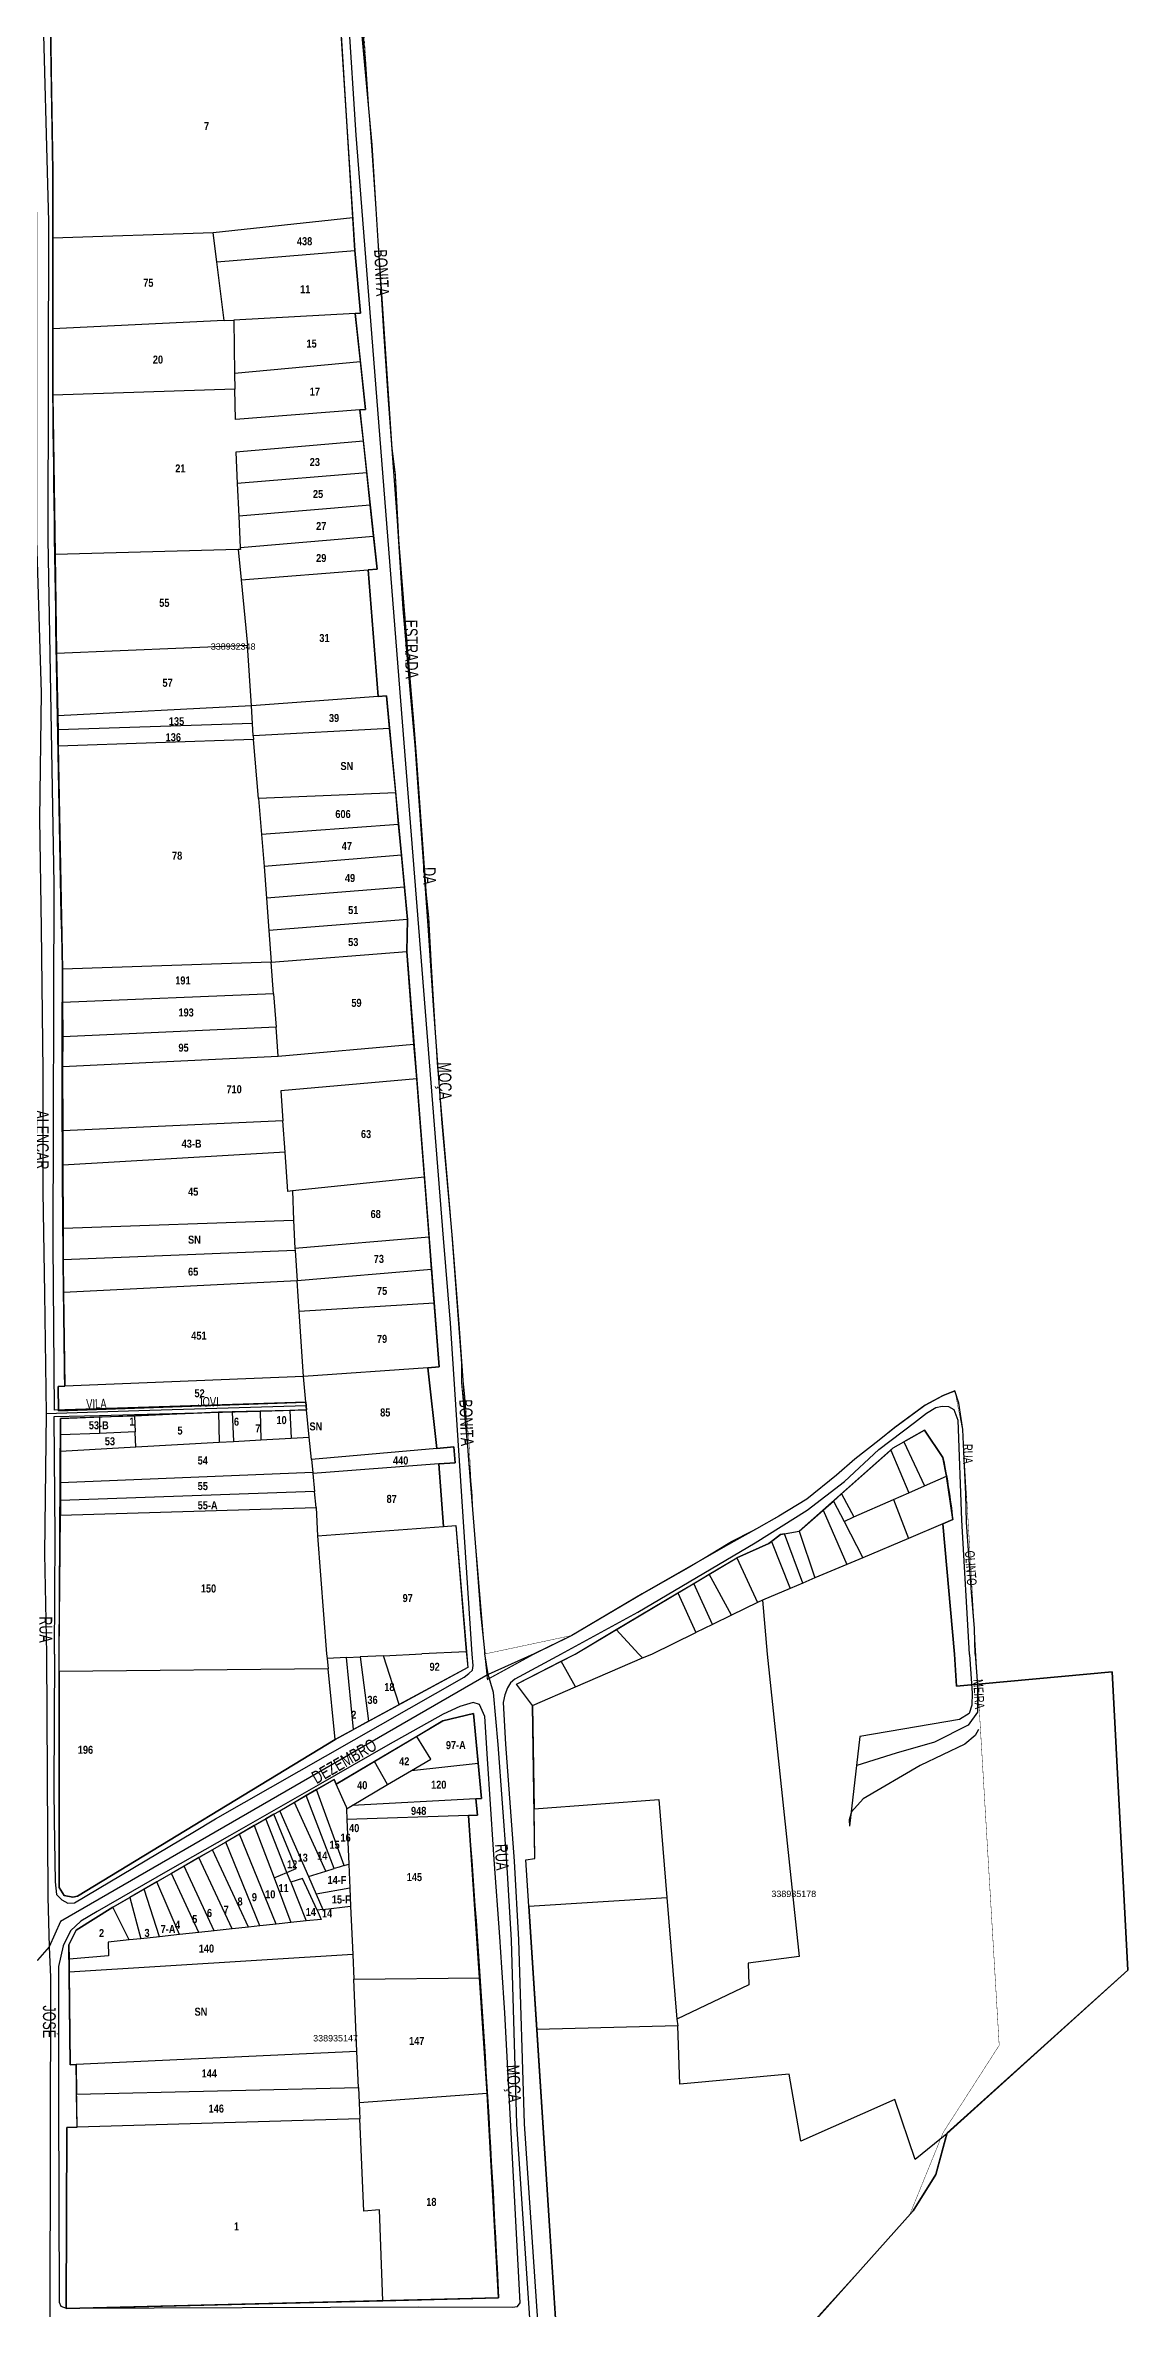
# Model space of a CAD drawing. Extents: x 206099 to 208675, y 4843659 to 4845705.
# Drawn here: x 208337 to 208675, y 4844300 to 4845007 of the extents above; entities that cross this region are included whole.
import ezdxf
from ezdxf.enums import TextEntityAlignment as Align

# ---------------------------------------------------------------- set-up
doc = ezdxf.new("R2010")
doc.units = 0
doc.header["$LTSCALE"] = 1.5
doc.header["$MEASUREMENT"] = 0
for name, color, linetype in [('CD-MALHA-LOTES', 40, 'CONTINUOUS'), ('CD_TXT_QUADRA', 7, 'CONTINUOUS'), ('LM-LIM-SETOR-FISCAL', 7, 'CONTINUOUS'), ('LM-LIMITE-MUNICIPAL', 2, 'CONTINUOUS'), ('RU-QUADRAS', 6, 'CONTINUOUS'), ('SV-EIXO-ROD-ESTR', 7, 'CONTINUOUS'), ('SV-EIXO-RUA-N-PAV', 6, 'CONTINUOUS'), ('SV-EST-M-N-PAV', 20, 'CONTINUOUS'), ('SV-RUA-NAO-PAV-S-GUIA-C-GUIA', 7, 'CONTINUOUS'), ('SV-TXT-EST-M-N-PAV', 20, 'CONTINUOUS'), ('SV-TXT-RUA-N-PAV-S-GUIA-C-GUIA', 7, 'CONTINUOUS'), ('Th_NmrPort', 7, 'CONTINUOUS')]:
    doc.layers.add(name, color=color, linetype=linetype)
doc.styles.add('ARIAL', font='ARIAL.TTF')
doc.styles.add('MONOTXT', font='ARIAL.TTF', dxfattribs={"height": 0.2})
doc.styles.get("Standard").update_dxf_attribs({"font": 'swisscbo.ttf'})
doc.linetypes.add('Limite', pattern='A,20,-3,[130,ltypeshp.shx,S=6.35,R=0,X=0,Y=0],-3,20', length=46)

msp = doc.modelspace()

# ---------------------------------------------------------------- linework, layer by layer
at = {"layer": 'CD-MALHA-LOTES', "linetype": 'Continuous'}
for p, q in [((208338.44, 4845017.66), (208338.69, 4844999.12)), ((208432.89, 4844953.47), (208429.14, 4845013.91)), ((208338.69, 4844999.12), (208339.21, 4844968.1)), ((208339.21, 4844968.1), (208339.21, 4844947.11)), ((208432.89, 4844953.47), (208389.21, 4844948.84)), ((208433.55, 4844943.34), (208432.89, 4844953.47)), ((208389.21, 4844948.84), (208339.21, 4844947.11)), ((208339.21, 4844947.11), (208339.21, 4844918.8)), ((208390.37, 4844939.74), (208389.21, 4844948.84)), ((208390.37, 4844939.74), (208433.55, 4844943.34)), ((208435.26, 4844923.69), (208433.55, 4844943.34)), ((208392.67, 4844921.44), (208390.37, 4844939.74)), ((208392.67, 4844921.44), (208339.21, 4844918.8)), ((208392.67, 4844921.44), (208395.67, 4844921.57)), ((208433.65, 4844923.61), (208395.67, 4844921.57)), ((208395.67, 4844921.57), (208395.95, 4844904.86)), ((208433.65, 4844923.61), (208435.26, 4844923.69)), ((208435.3, 4844908.47), (208433.65, 4844923.61)), ((208339.21, 4844918.8), (208339.22, 4844898.13)), ((208435.3, 4844908.47), (208395.95, 4844904.86)), ((208436.81, 4844893.59), (208435.3, 4844908.47)), ((208396.03, 4844900), (208339.22, 4844898.13)), ((208395.95, 4844904.86), (208396.03, 4844900)), ((208396.2, 4844890.45), (208396.03, 4844900)), ((208339.22, 4844898.13), (208339.88, 4844848.31)), ((208435.11, 4844893.46), (208396.2, 4844890.45)), ((208435.11, 4844893.46), (208436.81, 4844893.59)), ((208436.18, 4844883.68), (208435.11, 4844893.46)), ((208436.18, 4844883.68), (208396.37, 4844880.25)), ((208396.37, 4844880.25), (208396.8, 4844870.52)), ((208437.24, 4844873.82), (208436.18, 4844883.68)), ((208437.24, 4844873.82), (208396.8, 4844870.52)), ((208438.33, 4844863.74), (208437.24, 4844873.82)), ((208396.8, 4844870.52), (208397.28, 4844860.25)), ((208438.33, 4844863.74), (208397.28, 4844860.25)), ((208397.28, 4844860.25), (208397.73, 4844850.53)), ((208439.37, 4844854.02), (208438.33, 4844863.74)), ((208397.73, 4844850.53), (208439.37, 4844854.02)), ((208397.73, 4844850.53), (208397.76, 4844849.84)), ((208440.49, 4844843.67), (208439.37, 4844854.02)), ((208397.04, 4844849.82), (208339.88, 4844848.31)), ((208339.88, 4844848.31), (208340.29, 4844817.34)), ((208397.76, 4844849.84), (208397.04, 4844849.82)), ((208397.04, 4844849.82), (208397.98, 4844840.43)), ((208397.98, 4844840.43), (208437.66, 4844843.46)), ((208437.66, 4844843.46), (208440.49, 4844843.67)), ((208440.8, 4844803.94), (208437.66, 4844843.46)), ((208397.98, 4844840.43), (208399.94, 4844819.89)), ((208399.94, 4844819.89), (208340.29, 4844817.34)), ((208340.29, 4844817.34), (208340.71, 4844797.91)), ((208401.2, 4844800.96), (208399.94, 4844819.89)), ((208401.2, 4844800.96), (208340.71, 4844797.91)), ((208440.8, 4844803.94), (208401.2, 4844800.96)), ((208401.51, 4844795.53), (208401.2, 4844800.96)), ((208443.43, 4844804.14), (208440.8, 4844803.94)), ((208444.38, 4844793.89), (208443.43, 4844804.14)), ((208340.71, 4844797.91), (208340.8, 4844793.47)), ((208401.51, 4844795.53), (208340.8, 4844793.47)), ((208401.74, 4844791.62), (208401.51, 4844795.53)), ((208444.38, 4844793.89), (208401.74, 4844791.62)), ((208446.26, 4844773.79), (208444.38, 4844793.89)), ((208340.8, 4844793.47), (208340.9, 4844788.44)), ((208401.83, 4844790.46), (208340.9, 4844788.44)), ((208340.9, 4844788.44), (208342.2, 4844718.69)), ((208401.74, 4844791.62), (208401.83, 4844790.46)), ((208403.42, 4844772.04), (208401.83, 4844790.46)), ((208446.26, 4844773.79), (208403.42, 4844772.04)), ((208447.19, 4844763.89), (208446.26, 4844773.79)), ((208403.42, 4844772.04), (208404.39, 4844760.76)), ((208447.19, 4844763.89), (208404.39, 4844760.76)), ((208404.39, 4844760.76), (208405.14, 4844750.77)), ((208448.08, 4844754.38), (208447.19, 4844763.89)), ((208448.08, 4844754.38), (208405.14, 4844750.77)), ((208449.02, 4844744.34), (208448.08, 4844754.38)), ((208405.14, 4844750.77), (208405.89, 4844740.87)), ((208449.02, 4844744.34), (208405.89, 4844740.87)), ((208449.96, 4844734.29), (208449.02, 4844744.34)), ((208405.89, 4844740.87), (208406.64, 4844730.84)), ((208449.96, 4844734.29), (208406.64, 4844730.84)), ((208406.64, 4844730.84), (208407.39, 4844720.92)), ((208449.77, 4844724.29), (208449.96, 4844734.29)), ((208407.39, 4844720.92), (208449.77, 4844724.29)), ((208451.97, 4844695.29), (208449.77, 4844724.29)), ((208407.39, 4844720.92), (208342.2, 4844718.69)), ((208342.2, 4844718.69), (208342.22, 4844708.33)), ((208408.12, 4844711.04), (208407.39, 4844720.92)), ((208408.12, 4844711.04), (208342.22, 4844708.33)), ((208408.12, 4844711.04), (208408.92, 4844700.55)), ((208342.22, 4844708.33), (208342.26, 4844697.55)), ((208342.26, 4844697.55), (208342.24, 4844688.34)), ((208408.92, 4844700.55), (208342.26, 4844697.55)), ((208409.61, 4844691.53), (208408.92, 4844700.55)), ((208409.61, 4844691.53), (208451.97, 4844695.29)), ((208452.82, 4844684.47), (208451.97, 4844695.29)), ((208342.24, 4844688.34), (208409.61, 4844691.53)), ((208342.24, 4844688.34), (208342.29, 4844668.25)), ((208452.82, 4844684.47), (208410.41, 4844680.7)), ((208410.41, 4844680.7), (208411.05, 4844671.3)), ((208453.68, 4844673.52), (208452.82, 4844684.47)), ((208455.22, 4844653.72), (208453.68, 4844673.52)), ((208411.05, 4844671.3), (208342.29, 4844668.25)), ((208342.29, 4844668.25), (208342.32, 4844657.43)), ((208411.73, 4844661.49), (208411.05, 4844671.3)), ((208411.73, 4844661.49), (208342.32, 4844657.43)), ((208412.56, 4844649.3), (208411.73, 4844661.49)), ((208342.32, 4844657.43), (208342.37, 4844637.81)), ((208455.22, 4844653.72), (208413.99, 4844649.45)), ((208456.68, 4844634.95), (208455.22, 4844653.72)), ((208413.99, 4844649.45), (208412.56, 4844649.3)), ((208413.99, 4844649.45), (208414.33, 4844640.33)), ((208342.37, 4844637.81), (208414.33, 4844640.33)), ((208414.33, 4844640.33), (208414.81, 4844631.4)), ((208342.37, 4844637.81), (208342.41, 4844627.94)), ((208456.68, 4844634.95), (208414.81, 4844631.4)), ((208414.81, 4844631.4), (208414.85, 4844630.79)), ((208457.46, 4844624.85), (208456.68, 4844634.95)), ((208414.85, 4844630.79), (208342.41, 4844627.94)), ((208342.41, 4844627.94), (208342.54, 4844617.67)), ((208414.85, 4844630.79), (208415.46, 4844621.31)), ((208457.46, 4844624.85), (208415.46, 4844621.31)), ((208458.28, 4844614.31), (208457.46, 4844624.85)), ((208415.46, 4844621.31), (208342.54, 4844617.67)), ((208342.54, 4844617.67), (208342.92, 4844588.41)), ((208416.08, 4844611.78), (208415.46, 4844621.31)), ((208458.28, 4844614.31), (208416.08, 4844611.78)), ((208417.42, 4844591.4), (208416.08, 4844611.78)), ((208459.82, 4844594.41), (208458.28, 4844614.31)), ((208417.42, 4844591.4), (208342.92, 4844588.41)), ((208456.3, 4844594.16), (208417.42, 4844591.4)), ((208418.22, 4844583.38), (208417.42, 4844591.4)), ((208456.3, 4844594.16), (208459.82, 4844594.41)), ((208459.13, 4844568.96), (208456.3, 4844594.16)), ((208342.92, 4844588.41), (208340.81, 4844588.33)), ((208340.81, 4844588.33), (208341, 4844580.74)), ((208341, 4844580.74), (208418.22, 4844583.38)), ((208418.22, 4844583.38), (208418.45, 4844580.99)), ((208353.81, 4844578.69), (208341.62, 4844578.28)), ((208341.62, 4844578.28), (208341.62, 4844573.24)), ((208353.81, 4844578.69), (208353.8, 4844573.63)), ((208364.71, 4844579.07), (208353.81, 4844578.69)), ((208390.91, 4844580.27), (208364.71, 4844579.07)), ((208364.71, 4844579.07), (208364.94, 4844574.13)), ((208395.17, 4844580.38), (208390.91, 4844580.27)), ((208390.91, 4844580.27), (208391.15, 4844570.88)), ((208403.89, 4844580.61), (208395.17, 4844580.38)), ((208395.17, 4844580.38), (208395.63, 4844571.13)), ((208413.19, 4844580.85), (208403.89, 4844580.61)), ((208403.89, 4844580.61), (208404.12, 4844571.6)), ((208418.45, 4844580.99), (208413.19, 4844580.85)), ((208413.19, 4844580.85), (208413.66, 4844572.14)), ((208419.28, 4844572.45), (208418.45, 4844580.99)), ((208341.62, 4844573.24), (208341.6, 4844568.11)), ((208341.6, 4844568.11), (208365.15, 4844569.43)), ((208341.6, 4844568.11), (208341.6, 4844558.26)), ((208353.8, 4844573.63), (208341.62, 4844573.24)), ((208364.94, 4844574.13), (208353.8, 4844573.63)), ((208364.95, 4844573.98), (208364.94, 4844574.13)), ((208365.15, 4844569.43), (208364.95, 4844573.98)), ((208365.15, 4844569.43), (208391.15, 4844570.88)), ((208391.15, 4844570.88), (208395.63, 4844571.13)), ((208395.63, 4844571.13), (208404.12, 4844571.6)), ((208404.12, 4844571.6), (208413.66, 4844572.14)), ((208413.66, 4844572.14), (208419.28, 4844572.45)), ((208419.95, 4844565.53), (208419.28, 4844572.45)), ((208459.13, 4844568.96), (208419.95, 4844565.53)), ((208464.42, 4844569.43), (208459.13, 4844568.96)), ((208464.84, 4844564.5), (208464.42, 4844569.43)), ((208420.35, 4844561.48), (208341.6, 4844558.26)), ((208419.95, 4844565.53), (208420.35, 4844561.48)), ((208420.35, 4844561.48), (208420.38, 4844561.18)), ((208459.79, 4844564.11), (208420.38, 4844561.18)), ((208420.38, 4844561.18), (208420.94, 4844555.54)), ((208459.79, 4844564.11), (208464.84, 4844564.5)), ((208461.22, 4844544.58), (208459.79, 4844564.11)), ((208341.6, 4844558.26), (208341.6, 4844552.72)), ((208420.94, 4844555.54), (208341.6, 4844552.72)), ((208421.42, 4844550.54), (208420.94, 4844555.54)), ((208341.13, 4844504.74), (208341.58, 4844548.06)), ((208341.6, 4844552.72), (208341.58, 4844548.06)), ((208341.58, 4844548.06), (208421.42, 4844550.54)), ((208421.42, 4844550.54), (208421.89, 4844541.63)), ((208421.89, 4844541.63), (208461.22, 4844544.58)), ((208421.89, 4844541.63), (208424.69, 4844504.73)), ((208461.22, 4844544.58), (208465, 4844544.87)), ((208465, 4844544.87), (208468.3, 4844505.42)), ((208341.14, 4844499.28), (208341.13, 4844504.74)), ((208424.69, 4844504.73), (208424.82, 4844503.37)), ((208430.93, 4844503.66), (208435.19, 4844503.86)), ((208442.45, 4844504.2), (208435.19, 4844503.86)), ((208435.19, 4844503.86), (208437.8, 4844483.7)), ((208442.45, 4844504.2), (208454.39, 4844504.76)), ((208447.4, 4844488.91), (208442.45, 4844504.2)), ((208468.3, 4844505.42), (208454.39, 4844504.76)), ((208468.3, 4844505.42), (208468.37, 4844504.71)), ((208468.37, 4844504.71), (208468.84, 4844500.54)), ((208425.14, 4844500.1), (208341.14, 4844499.28)), ((208341.14, 4844499.28), (208341.2, 4844431.78)), ((208430.93, 4844503.66), (208424.82, 4844503.37)), ((208424.82, 4844503.37), (208425.14, 4844500.1)), ((208427.34, 4844478.03), (208425.14, 4844500.1)), ((208433.05, 4844481.14), (208430.93, 4844503.66)), ((208468.84, 4844500.54), (208447.4, 4844488.91)), ((208437.8, 4844483.7), (208433.05, 4844481.14)), ((208437.8, 4844483.7), (208447.4, 4844488.91)), ((208460.99, 4844483.82), (208452.83, 4844478.98)), ((208470.56, 4844486.18), (208460.99, 4844483.82)), ((208471.99, 4844470.64), (208470.56, 4844486.18)), ((208346.94, 4844429.04), (208427.34, 4844478.03)), ((208427.34, 4844478.03), (208433.05, 4844481.14)), ((208452.83, 4844478.98), (208439.66, 4844471.17)), ((208457.19, 4844471.89), (208452.83, 4844478.98)), ((208439.66, 4844471.17), (208427.67, 4844464.05)), ((208443.68, 4844463.9), (208439.66, 4844471.17)), ((208443.68, 4844463.9), (208451.18, 4844468.34)), ((208451.18, 4844468.34), (208457.19, 4844471.89)), ((208451.18, 4844468.34), (208471.99, 4844470.64)), ((208473.02, 4844459.53), (208471.99, 4844470.64)), ((208421.58, 4844462.34), (208418.35, 4844460.47)), ((208427.02, 4844465.48), (208421.58, 4844462.34)), ((208430.15, 4844438.62), (208421.58, 4844462.34)), ((208427.67, 4844464.05), (208427.02, 4844465.48)), ((208430.82, 4844457.12), (208427.67, 4844464.05)), ((208432.66, 4844457.39), (208443.68, 4844463.9)), ((208408.24, 4844454.63), (208405.7, 4844453.17)), ((208415.14, 4844437.69), (208408.24, 4844454.63)), ((208414.7, 4844458.36), (208410.03, 4844455.66)), ((208410.03, 4844455.66), (208419.03, 4844435.17)), ((208418.35, 4844460.47), (208414.7, 4844458.36)), ((208424.47, 4844436.86), (208414.7, 4844458.36)), ((208427.07, 4844437.66), (208418.35, 4844460.47)), ((208430.82, 4844457.12), (208430.86, 4844456.32)), ((208430.86, 4844456.32), (208432.66, 4844457.39)), ((208430.86, 4844456.32), (208431, 4844453.03)), ((208468.97, 4844454.25), (208431, 4844453.03)), ((208471.27, 4844459.44), (208432.66, 4844457.39)), ((208468.97, 4844454.25), (208471.8, 4844454.34)), ((208472.42, 4844403.52), (208468.97, 4844454.25)), ((208471.27, 4844459.44), (208473.02, 4844459.53)), ((208471.8, 4844454.34), (208471.27, 4844459.44)), ((208397.53, 4844448.45), (208393.26, 4844445.98)), ((208402.11, 4844451.09), (208397.53, 4844448.45)), ((208408.91, 4844420.29), (208397.53, 4844448.45)), ((208405.7, 4844453.17), (208402.11, 4844451.09)), ((208402.11, 4844451.09), (208408.26, 4844434.78)), ((208412.31, 4844436.49), (208405.7, 4844453.17)), ((208431, 4844453.03), (208431.61, 4844439.07)), ((208384.79, 4844441.09), (208380.19, 4844438.43)), ((208389.03, 4844443.54), (208384.79, 4844441.09)), ((208395.18, 4844418.82), (208384.79, 4844441.09)), ((208393.26, 4844445.98), (208389.03, 4844443.54)), ((208400.3, 4844419.37), (208389.03, 4844443.54)), ((208403.86, 4844419.75), (208393.26, 4844445.98)), ((208371.68, 4844433.52), (208367.76, 4844431.26)), ((208376.23, 4844436.15), (208371.68, 4844433.52)), ((208378.77, 4844417.07), (208371.68, 4844433.52)), ((208380.19, 4844438.43), (208376.23, 4844436.15)), ((208384.83, 4844417.72), (208376.23, 4844436.15)), ((208389.61, 4844418.23), (208380.19, 4844438.43)), ((208408.26, 4844434.78), (208412.31, 4844436.49)), ((208408.26, 4844434.78), (208413.53, 4844420.79)), ((208412.31, 4844436.49), (208415.14, 4844437.69)), ((208413.51, 4844433.46), (208412.31, 4844436.49)), ((208417.11, 4844434.58), (208413.51, 4844433.46)), ((208413.51, 4844433.46), (208418.32, 4844421.3)), ((208421.72, 4844424.65), (208417.11, 4844434.58)), ((208419.03, 4844435.17), (208424.47, 4844436.86)), ((208419.03, 4844435.17), (208421.44, 4844429.68)), ((208424.47, 4844436.86), (208427.07, 4844437.66)), ((208428.58, 4844438.13), (208427.07, 4844437.66)), ((208430.15, 4844438.62), (208428.58, 4844438.13)), ((208430.15, 4844438.62), (208431.61, 4844439.07)), ((208431.61, 4844439.07), (208431.93, 4844431.53)), ((208341.2, 4844431.78), (208342.7, 4844429.29)), ((208342.7, 4844429.29), (208345.44, 4844428.79)), ((208345.44, 4844428.79), (208346.94, 4844429.04)), ((208357.97, 4844425.6), (208363.19, 4844428.62)), ((208367.76, 4844431.26), (208363.19, 4844428.62)), ((208363.19, 4844428.62), (208366.62, 4844415.77)), ((208372.47, 4844416.4), (208367.76, 4844431.26)), ((208431.93, 4844431.53), (208421.44, 4844429.68)), ((208421.44, 4844429.68), (208423.55, 4844424.88)), ((208423.55, 4844424.88), (208432.18, 4844425.94)), ((208431.93, 4844431.53), (208432.18, 4844425.94)), ((208432.18, 4844425.94), (208432.84, 4844410.78)), ((208357.97, 4844425.6), (208346.44, 4844418.48)), ((208363.01, 4844415.38), (208357.97, 4844425.6)), ((208395.18, 4844418.82), (208389.61, 4844418.23)), ((208400.3, 4844419.37), (208395.18, 4844418.82)), ((208403.86, 4844419.75), (208400.3, 4844419.37)), ((208408.91, 4844420.29), (208403.86, 4844419.75)), ((208413.53, 4844420.79), (208408.91, 4844420.29)), ((208418.32, 4844421.3), (208413.53, 4844420.79)), ((208423.04, 4844421.8), (208418.32, 4844421.3)), ((208423.55, 4844424.88), (208421.72, 4844424.65)), ((208421.72, 4844424.65), (208423.04, 4844421.8)), ((208346.44, 4844418.48), (208344.23, 4844413.88)), ((208344.23, 4844413.88), (208344.27, 4844409.37)), ((208363.01, 4844415.38), (208356.43, 4844414.68)), ((208356.43, 4844414.68), (208356.54, 4844410.4)), ((208366.62, 4844415.77), (208363.01, 4844415.38)), ((208372.47, 4844416.4), (208366.62, 4844415.77)), ((208378.77, 4844417.07), (208372.47, 4844416.4)), ((208384.83, 4844417.72), (208378.77, 4844417.07)), ((208389.61, 4844418.23), (208384.83, 4844417.72)), ((208356.54, 4844410.4), (208344.27, 4844409.37)), ((208344.27, 4844409.37), (208344.31, 4844405.34)), ((208432.84, 4844410.78), (208344.31, 4844405.34)), ((208344.31, 4844405.34), (208344.59, 4844376.37)), ((208432.84, 4844410.78), (208433.17, 4844403.11)), ((208433.17, 4844403.11), (208472.42, 4844403.52)), ((208434.16, 4844380.5), (208433.17, 4844403.11)), ((208474.87, 4844367.35), (208472.42, 4844403.52)), ((208344.59, 4844376.37), (208346.47, 4844376.46)), ((208434.16, 4844380.5), (208346.47, 4844376.46)), ((208346.47, 4844376.46), (208346.62, 4844367.14)), ((208434.65, 4844369.28), (208434.16, 4844380.5)), ((208346.62, 4844367.14), (208434.65, 4844369.28)), ((208346.8, 4844356.86), (208346.62, 4844367.14)), ((208434.65, 4844369.28), (208434.86, 4844364.46)), ((208474.87, 4844367.35), (208434.86, 4844364.46)), ((208434.86, 4844364.46), (208435.07, 4844359.47)), ((208478.4, 4844303.53), (208474.87, 4844367.35)), ((208343.53, 4844356.77), (208343.32, 4844300.19)), ((208346.8, 4844356.86), (208343.53, 4844356.77)), ((208435.07, 4844359.47), (208346.8, 4844356.86)), ((208436.33, 4844330.64), (208435.07, 4844359.47)), ((208441.18, 4844331.01), (208436.33, 4844330.64)), ((208442.25, 4844302.63), (208441.18, 4844331.01)), ((208343.32, 4844300.19), (208442.25, 4844302.63)), ((208442.25, 4844302.63), (208478.4, 4844303.53))]:
    msp.add_line(p, q, dxfattribs=at)
for points in [[(208618.3, 4844560.33), (208617.18, 4844566.11), (208611.4, 4844574.68), (208605, 4844571.01)], [(208585.52, 4844554.79), (208600.87, 4844568.4)], [(208600.87, 4844568.4), (208601.66, 4844569.1), (208605, 4844571.01)], [(208600.87, 4844568.4), (208606.56, 4844555.12)], [(208605, 4844571.01), (208611.46, 4844557.29)], [(208611.46, 4844557.29), (208618.3, 4844560.33)], [(208617.14, 4844545.43), (208620.22, 4844546.74), (208618.3, 4844560.33)], [(208582.97, 4844552.53), (208585.52, 4844554.79)], [(208585.52, 4844554.79), (208589.39, 4844547.54)], [(208601.69, 4844552.96), (208606.56, 4844555.12)], [(208606.56, 4844555.12), (208611.46, 4844557.29)], [(208572.31, 4844543.1), (208579.74, 4844549.68)], [(208579.74, 4844549.68), (208582.97, 4844552.53)], [(208579.74, 4844549.68), (208587.15, 4844532.71)], [(208582.97, 4844552.53), (208586.28, 4844546.13)], [(208586.28, 4844546.13), (208589.39, 4844547.54)], [(208586.28, 4844546.13), (208592.12, 4844534.82)], [(208589.39, 4844547.54), (208601.69, 4844552.96)], [(208601.69, 4844552.96), (208606.4, 4844540.87)], [(208563.65, 4844539.93), (208562.76, 4844539.24), (208552.78, 4844534.83)], [(208567.69, 4844542.28), (208566.42, 4844542.06), (208563.65, 4844539.93)], [(208563.65, 4844539.93), (208569.45, 4844525.19)], [(208567.69, 4844542.28), (208572.31, 4844543.1)], [(208573.41, 4844526.87), (208567.69, 4844542.28)], [(208572.31, 4844543.1), (208577.21, 4844528.49)], [(208606.4, 4844540.87), (208592.12, 4844534.82)], [(208617.14, 4844545.43), (208606.4, 4844540.87)], [(208618.43, 4844354.79), (208674.88, 4844405.88), (208670.07, 4844499.13), (208621.43, 4844494.67), (208620.8, 4844504.71), (208617.14, 4844545.43)], [(208544.2, 4844529.7), (208552.78, 4844534.83)], [(208552.78, 4844534.83), (208559.31, 4844520.8)], [(208587.15, 4844532.71), (208577.21, 4844528.49)], [(208592.12, 4844534.82), (208587.15, 4844532.71)], [(208534.39, 4844523.85), (208539.34, 4844526.8)], [(208539.34, 4844526.8), (208544.2, 4844529.7)], [(208545.18, 4844513.93), (208539.34, 4844526.8)], [(208551.13, 4844516.82), (208544.2, 4844529.7)], [(208569.45, 4844525.19), (208560.85, 4844521.55)], [(208573.41, 4844526.87), (208569.45, 4844525.19)], [(208577.21, 4844528.49), (208573.41, 4844526.87)], [(208515.16, 4844512.37), (208534.39, 4844523.85)], [(208560.85, 4844521.55), (208562.33, 4844504.71), (208572.25, 4844410.22), (208556.39, 4844408.17), (208556.53, 4844401.31), (208534.04, 4844390.59)], [(208534.39, 4844523.85), (208540.04, 4844511.43)], [(208559.31, 4844520.8), (208551.13, 4844516.82)], [(208560.85, 4844521.55), (208559.31, 4844520.8)], [(208497.97, 4844502.47), (208502.35, 4844504.71), (208515.16, 4844512.37)], [(208515.16, 4844512.37), (208522.15, 4844504.71), (208523.38, 4844503.48)], [(208523.38, 4844503.48), (208526.23, 4844504.71), (208540.04, 4844511.43)], [(208545.18, 4844513.93), (208540.04, 4844511.43)], [(208551.13, 4844516.82), (208545.18, 4844513.93)], [(208489.04, 4844488.68), (208483.99, 4844495.31), (208497.97, 4844502.47)], [(208502.45, 4844494.46), (208497.97, 4844502.47)], [(208502.45, 4844494.46), (208523.38, 4844503.48)], [(208489.04, 4844488.68), (208502.45, 4844494.46)], [(208489.04, 4844488.68), (208489.53, 4844456.34)], [(208487.85, 4844425.98), (208486.92, 4844440.43), (208489.76, 4844440.84), (208489.53, 4844456.34)], [(208489.53, 4844456.34), (208528.46, 4844459.22), (208530.95, 4844428.6)], [(208487.85, 4844425.98), (208530.95, 4844428.6)], [(208487.85, 4844425.98), (208490.34, 4844387.44)], [(208530.95, 4844428.6), (208534.04, 4844390.59)], [(208534.04, 4844390.59), (208534.38, 4844388.56)], [(208534.38, 4844388.56), (208490.34, 4844387.44)], [(208490.34, 4844387.44), (208500.44, 4844230.85)], [(208618.43, 4844354.79), (208608.47, 4844346.79), (208602.19, 4844365.51), (208572.83, 4844352.46), (208569.15, 4844373.47), (208535.01, 4844370.33), (208534.38, 4844388.56)], [(208518.53, 4844230.61), (208607.83, 4844330.77), (208614.97, 4844342.05), (208618.43, 4844354.79)]]:
    msp.add_lwpolyline(points, dxfattribs=at)
at = {"layer": 'LM-LIM-SETOR-FISCAL', "linetype": 'Limite', "ltscale": 0.1, "const_width": 0.13, "flags": 128}
msp.add_lwpolyline([(206951.13, 4844515.15), (206103.85, 4844311.15), (206102.2, 4844310.76), (206463.03, 4843896.23), (206552, 4844015.88), (206955.36, 4843691.91), (206997.06, 4843661.13), (206998.31, 4843663.57), (207016.42, 4843698.58), (207012.73, 4843700.99), (207070.72, 4843830.73), (207120.99, 4843945.82), (207148.62, 4843951), (207201.26, 4843971.46), (207207.29, 4843958.02), (207217.12, 4843955.42), (207337.27, 4843938.21), (207437.15, 4843921.71), (207622.29, 4843892.61), (207679.53, 4843880.04), (207690.49, 4843889.02), (207671.55, 4843915.2), (207748.93, 4843970.7), (207711.26, 4844025.71), (207698.36, 4844043.55), (207668.91, 4844086.59), (207641.42, 4844125.22), (207698.91, 4844166.45), (207678.15, 4844195.51), (207667.43, 4844209.54), (207654.06, 4844227.54), (207631.24, 4844260.95), (207605.71, 4844299.54), (207598, 4844309.83), (207586.64, 4844326.37), (207553.25, 4844375.41), (207542.96, 4844389.81), (207530.49, 4844407.67), (207597.31, 4844451.76), (207621.23, 4844476.19), (207656.93, 4844513), (207690.53, 4844547.25), (207699.44, 4844555.93), (207701.4, 4844564.61), (207693.13, 4844573.37), (207679, 4844583.84), (207661.07, 4844596.77), (207637.45, 4844615.37), (207585.86, 4844655.97), (207575.48, 4844664.69), (207569.08, 4844671.5), (207569.45, 4844680.36), (207654.93, 4844703.13), (207663.89, 4844680.39), (207677.57, 4844669.34), (207702.32, 4844650.54), (207716.26, 4844640.68), (207753.78, 4844609.83), (207762.93, 4844554.62), (207770.13, 4844473.57), (207776.84, 4844472.68), (207793.01, 4844360.57), (207785.17, 4844355.62), (207770.44, 4844345.59), (207748.43, 4844330.95), (207747.91, 4844324.8), (207753.52, 4844317.31), (207769.28, 4844298.69), (207775.01, 4844293.43), (207782.88, 4844283.92), (207789.15, 4844276.2), (207815.46, 4844244.33), (207819.38, 4844241.82), (207833.89, 4844253.22), (207837.15, 4844248.8), (207827.85, 4844241.71), (207830.8, 4844238.17), (207835.76, 4844241.82), (207843.28, 4844230.65), (207850.47, 4844234.85), (207853.27, 4844229.99), (207850.22, 4844228.31), (207852.55, 4844223.47), (207862.28, 4844194.53), (207852.98, 4844190.72), (207855.45, 4844183.13), (207841.05, 4844179.2), (207842.75, 4844174.19), (207831.58, 4844167.48), (207835.38, 4844161.88), (207841.17, 4844165.37), (207847.07, 4844155.75), (207831.32, 4844146.19), (207834.89, 4844140.85), (207829.27, 4844137.4), (207831.74, 4844133), (207827.93, 4844130.58), (207830.96, 4844126.13), (207825.79, 4844122.95), (207828.8, 4844117.88), (207826.74, 4844116.71), (207837.07, 4844101.63), (207828.21, 4844096.11), (207838.21, 4844083.58), (207810.77, 4844063.9), (207814.94, 4844058.51), (207818.35, 4844060.87), (207823.85, 4844053.22), (207815.63, 4844047.62), (207818.11, 4844034.1), (207801.11, 4844022.39), (207805.92, 4844012.86), (207800.29, 4844003.99), (207792.72, 4843932.76), (207821.91, 4843926.4), (207859.75, 4843922.03), (207884.09, 4843912.26), (207889.39, 4843912.02), (207898.99, 4843924.88), (207898.88, 4843930.09), (207899.02, 4843938.96), (207962.06, 4843938.77), (207963.84, 4843901.85), (207941.02, 4843902.05), (207942.04, 4843841.47), (208007.7, 4843841.21), (208022.14, 4843841.12), (208036.07, 4843839.89), (208056.34, 4843840.14), (208090.26, 4843841.1), (208106.1, 4843842.59), (208189.59, 4843856.54), (208188.16, 4843865.4), (208275.25, 4843877.18), (208292.72, 4843880.37), (208298.69, 4843887.78), (208321.91, 4843926.37), (208334.62, 4843947.55), (208347.38, 4843979.84), (208351.66, 4843981.53), (208361.4, 4843993.9), (208372.92, 4843999.2), (208371.9, 4844007.23), (208387.36, 4844030.68), (208393.74, 4844026.56), (208401.25, 4844038.55), (208394.9, 4844042.64), (208398.77, 4844059.02), (208405.89, 4844063.32), (208424.47, 4844062.68), (208426.06, 4844069.85), (208422.67, 4844090.07), (208413.98, 4844110.55), (208424.48, 4844115.64), (208426.74, 4844111.64), (208466.87, 4844139.33), (208484, 4844172.26), (208526.46, 4844173.32), (208524.92, 4844238.99), (208556.34, 4844273.82), (208606.67, 4844329.22), (208617.29, 4844355.28), (208634.75, 4844382.44), (208623.4, 4844573.87), (208620.94, 4844586.93), (208617.24, 4844585.48), (208611.62, 4844582.44), (208602.16, 4844575.47), (208597.22, 4844571.55), (208589.65, 4844565.64), (208583.91, 4844560.59), (208574.64, 4844553.13), (208565.88, 4844547.77), (208558.91, 4844543.84), (208546.16, 4844536.68), (208538.21, 4844532.01), (208523.21, 4844523.48), (208501.29, 4844510.52), (208474.09, 4844504.73), (208470.3, 4844549.75), (208469.96, 4844556.19), (208469.21, 4844570.01), (208467.84, 4844586.2), (208466.79, 4844596.16), (208463.28, 4844642.74), (208459.25, 4844689.33), (208457.41, 4844719.81), (208456.59, 4844734.9), (208455.83, 4844742.23), (208452.75, 4844785.24), (208451.92, 4844795.94), (208448.46, 4844834.88), (208447.26, 4844852.46), (208446.16, 4844873.31), (208445.12, 4844881.64), (208441.97, 4844928.93), (208438.81, 4844974.82), (208435.74, 4845020.91), (208434.09, 4845038.6), (208431.09, 4845069.57), (208428.45, 4845117.03), (208425.65, 4845163.09), (208425.04, 4845177.97), (208424.21, 4845193.61), (208423.19, 4845208.28), (208420.65, 4845245.05), (208420.1, 4845254.11), (208419.59, 4845259.67), (208417.58, 4845281.54), (208417.08, 4845287.58), (208415.98, 4845307.61), (208414.07, 4845322.51), (208412.84, 4845335.67), (208409.33, 4845349.09), (208404.94, 4845354.53), (208397.22, 4845363.48), (208391.26, 4845367.95), (208373.27, 4845347.25), (208334.49, 4845303.29), (208294.22, 4845257.76), (208255.35, 4845213.1), (208212.72, 4845163.71), (208171.57, 4845116.42), (208140.51, 4845080.89), (208114.59, 4845051), (208102.6, 4845036.98), (208066.61, 4844996.14), (208032.07, 4844956.22), (207998.73, 4844916.29), (207967.12, 4844879.57), (207953.42, 4844867.05), (207945.01, 4844857.92), (207921.99, 4844836.18), (207906.18, 4844822.02), (207877.77, 4844798.99), (207836.45, 4844772.36), (207834.47, 4844792.78), (207833.01, 4844807.86), (207831.55, 4844856.55), (207830.63, 4844904.88), (207830.37, 4844927.94), (207830.09, 4844953.39), (207831, 4845001.71), (207831.73, 4845050.95), (207831.55, 4845099.46), (207831.55, 4845147.97), (207831.18, 4845196.48), (207831.39, 4845224.82), (207831.52, 4845241.53), (207831.55, 4845245.91), (207831.55, 4845246.41), (207831.18, 4845294.78), (207831.18, 4845343.11), (207831.73, 4845394.36), (207833.37, 4845443.42), (207833.92, 4845490.65), (207833.71, 4845521.07), (207833.56, 4845541.9), (207833.48, 4845550.53), (207833.19, 4845579.45), (207832.83, 4845604.85), (207833.56, 4845629.33), (207836.48, 4845656.56), (207836.76, 4845664.71), (207825.37, 4845667.68), (207821.82, 4845668.69), (207816.91, 4845670.09), (207805.68, 4845673.47), (207791.7, 4845677.75), (207783.5, 4845679.57), (207766.81, 4845685.02), (207754.43, 4845688.82), (207739.64, 4845691.3), (207722.13, 4845693.94), (207717.1, 4845694.68), (207690.08, 4845700.62), (207680.08, 4845702.89), (207670.03, 4845704.98), (207667.81, 4845700.16), (207660.99, 4845676.98), (207660.54, 4845673.8), (207657.39, 4845659.57), (207656.59, 4845656.53), (207655.95, 4845653.98), (207650.56, 4845639.59), (207647.27, 4845633.02), (207644.17, 4845622.85), (207641.37, 4845615.1), (207618.1, 4845615.4), (207601.33, 4845615.86), (207592.93, 4845615.82), (207543.69, 4845617.43), (207493.78, 4845618.83), (207471.28, 4845620.61), (207442.67, 4845621.38), (207409.05, 4845621.45), (207395.8, 4845621.64), (207345.61, 4845622.76), (207297.34, 4845623.66), (207302.37, 4845557.49), (207306.56, 4845504.34), (207309.91, 4845464.2), (207314.17, 4845425.29), (207318.44, 4845350.96), (207323.01, 4845301.38), (207326.21, 4845262.61), (207329.56, 4845220.35), (207332.3, 4845183.41), (207332.77, 4845157.36), (207331.5, 4845129.31), (207329.48, 4845113.1), (207327.97, 4845099.78), (207322.7, 4845067.42), (207315.32, 4845031.5), (207304.58, 4844989.44), (207294.83, 4844945.95), (207285.39, 4844902.77), (207275.03, 4844859.74), (207265.74, 4844820.37), (207255.53, 4844777.19), (207247.26, 4844743.37), (207237.49, 4844702.4), (207233.3, 4844686.1), (207226.31, 4844651.65), (207222.36, 4844634.38), (207221.5, 4844580.09), (207184.7, 4844571.41), (207132.94, 4844558.17), (207106.7, 4844555.23), (207101.3, 4844554.58), (207090.18, 4844551.4), (207069.41, 4844546.2), (207052.47, 4844541.19), (207025, 4844537.01), (206969.31, 4844520.12)], close=True, dxfattribs=at)
at = {"layer": 'LM-LIMITE-MUNICIPAL'}
for points in [[(208431.09, 4845069.57, 0.35, 0.35, 0), (208433.9, 4845036.47, 0.35, 0.35, 0), (208435.76, 4845015.14, 0.35, 0.35, 0), (208438.81, 4844974.82, 0.35, 0.35, 0)], [(208438.81, 4844974.82, 0.35, 0.35, 0), (208441.97, 4844928.93, 0.35, 0.35, 0)], [(208441.97, 4844928.93, 0.35, 0.35, 0), (208445.12, 4844881.64, 0.35, 0.35, 0)], [(208445.12, 4844881.64, 0.35, 0.35, 0), (208446.16, 4844873.31, 0.35, 0.35, 0)], [(208446.16, 4844873.31, 0.35, 0.35, 0), (208447.26, 4844852.46, 0.35, 0.35, 0)], [(208447.26, 4844852.46, 0.35, 0.35, 0), (208449.67, 4844822.49, 0.35, 0.35, 0), (208451.92, 4844795.94, 0.35, 0.35, 0)], [(208451.92, 4844795.94, 0.35, 0.35, 0), (208452.75, 4844785.24, 0.35, 0.35, 0)], [(208452.75, 4844785.24, 0.35, 0.35, 0), (208455.83, 4844742.23, 0.35, 0.35, 0)], [(208455.83, 4844742.23, 0.35, 0.35, 0), (208456.59, 4844734.9, 0.35, 0.35, 0)], [(208456.59, 4844734.9, 0.35, 0.35, 0), (208457.41, 4844719.81, 0.35, 0.35, 0)], [(208457.41, 4844719.81, 0.35, 0.35, 0), (208459.25, 4844689.33, 0.35, 0.35, 0)], [(208459.25, 4844689.33, 0.35, 0.35, 0), (208463.28, 4844642.74, 0.35, 0.35, 0)], [(208463.28, 4844642.74, 0.35, 0.35, 0), (208466.79, 4844596.16, 0.35, 0.35, 0)], [(208466.79, 4844596.16, 0.35, 0.35, 0), (208466.82, 4844589.73, 0.35, 0.35, 0), (208469.96, 4844556.19, 0.35, 0.35, 0)], [(208602.16, 4844575.47, 0.35, 0.35, 0), (208611.62, 4844582.44, 0.35, 0.35, 0)], [(208611.62, 4844582.44, 0.35, 0.35, 0), (208617.24, 4844585.48, 0.35, 0.35, 0)], [(208617.24, 4844585.48, 0.35, 0.35, 0), (208620.94, 4844586.93, 0.35, 0.35, 0)], [(208597.22, 4844571.55, 0.35, 0.35, 0), (208602.16, 4844575.47, 0.35, 0.35, 0)], [(208589.65, 4844565.64, 0.35, 0.35, 0), (208597.22, 4844571.55, 0.35, 0.35, 0)], [(208574.64, 4844553.13, 0.35, 0.35, 0), (208583.91, 4844560.59, 0.35, 0.35, 0)], [(208583.91, 4844560.59, 0.35, 0.35, 0), (208589.65, 4844565.64, 0.35, 0.35, 0)], [(208469.96, 4844556.19, 0.35, 0.35, 0), (208470.07, 4844554.95, 0.35, 0.35, 0), (208470.3, 4844549.75, 0.35, 0.35, 0)], [(208565.88, 4844547.77, 0.35, 0.35, 0), (208574.64, 4844553.13, 0.35, 0.35, 0)], [(208470.3, 4844549.75, 0.35, 0.35, 0), (208474.09, 4844504.73, 0.35, 0.35, 0)], [(208558.91, 4844543.84, 0.35, 0.35, 0), (208565.88, 4844547.77, 0.35, 0.35, 0)], [(208538.21, 4844532.01, 0.35, 0.35, 0), (208550.75, 4844539.65, 0.35, 0.35, 0), (208558.91, 4844543.84, 0.35, 0.35, 0)], [(208523.21, 4844523.48, 0.35, 0.35, 0), (208538.21, 4844532.01, 0.35, 0.35, 0)], [(208501.29, 4844510.52, 0.35, 0.35, 0), (208523.21, 4844523.48, 0.35, 0.35, 0)], [(208474.09, 4844504.73, 0.35, 0.35, 0), (208474.92, 4844496.78, 0.35, 0.35, 0), (208489.47, 4844504.73, 0.35, 0.35, 0), (208501.29, 4844510.52, 0.35, 0.35, 0)]]:
    msp.add_lwpolyline(points, format="xyseb", dxfattribs=at)
at = {"layer": 'RU-QUADRAS', "color": 6, "linetype": 'Continuous'}
for points in [[(208427.69, 4845033.94), (208433.55, 4844943.34), (208435.26, 4844923.69), (208433.65, 4844923.61), (208436.81, 4844893.59), (208435.11, 4844893.46), (208440.49, 4844843.67), (208437.66, 4844843.46), (208440.8, 4844803.94), (208443.43, 4844804.14), (208449.96, 4844734.29), (208449.77, 4844724.29), (208459.82, 4844594.41), (208456.3, 4844594.16), (208459.13, 4844568.96), (208464.42, 4844569.43), (208464.84, 4844564.5), (208459.79, 4844564.11), (208461.22, 4844544.58), (208465, 4844544.87), (208468.84, 4844500.54), (208427.34, 4844478.03), (208346.94, 4844429.04), (208345.44, 4844428.79), (208342.7, 4844429.29), (208341.2, 4844431.78), (208341.13, 4844504.74), (208341.62, 4844578.28), (208390.91, 4844580.27), (208418.45, 4844580.99), (208418.22, 4844583.38), (208341, 4844580.74), (208340.81, 4844588.33), (208342.92, 4844588.41, -0.005293), (208342.2, 4844718.69, -0.003017), (208339.21, 4844898.39), (208339.21, 4844968.1), (208337.91, 4845046.75)], [(208500.43, 4844231), (208486.92, 4844440.43), (208489.76, 4844440.84), (208489.04, 4844488.68), (208483.99, 4844495.31), (208502.35, 4844504.71), (208552.78, 4844534.83), (208562.76, 4844539.24), (208566.42, 4844542.06), (208572.31, 4844543.1), (208601.66, 4844569.1), (208611.4, 4844574.68), (208617.18, 4844566.11, -0.02553), (208620.22, 4844546.74), (208617.14, 4844545.43), (208620.8, 4844504.71), (208621.43, 4844494.67), (208670.07, 4844499.13), (208674.88, 4844405.88), (208618.51, 4844355.08), (208614.97, 4844342.05), (208607.83, 4844330.77), (208518.53, 4844230.61, -0.038636)]]:
    msp.add_lwpolyline(points, format="xyb", dxfattribs=at)
msp.add_lwpolyline([(208343.32, 4844300.19), (208343.53, 4844356.77), (208346.8, 4844356.86), (208346.47, 4844376.46), (208344.59, 4844376.37), (208344.23, 4844413.88), (208346.44, 4844418.48), (208357.97, 4844425.6), (208427.02, 4844465.48), (208427.66, 4844464.05), (208460.99, 4844483.82), (208470.56, 4844486.18), (208473.02, 4844459.53), (208471.27, 4844459.44), (208471.8, 4844454.34), (208468.97, 4844454.25, -0.006267), (208478.4, 4844303.53)], format="xyb", close=True, dxfattribs=at)
at = {"layer": 'SV-EIXO-ROD-ESTR', "flags": 128}
msp.add_lwpolyline([(208435.26, 4845014.86), (208438.84, 4844976.35), (208442.41, 4844918.01), (208443.84, 4844898), (208446.7, 4844858.77), (208448.49, 4844831.35), (208450.81, 4844804.9), (208452.24, 4844788.73), (208454.2, 4844761.03), (208456.35, 4844732.35), (208457.96, 4844707.34), (208460.64, 4844670.62), (208463.94, 4844634.52), (208466.09, 4844606.47), (208468.95, 4844566.8), (208471.27, 4844536.87), (208472.71, 4844517.64), (208474.09, 4844504.73)], dxfattribs=at)
at = {"layer": 'SV-EIXO-RUA-N-PAV'}
for p, q in [((208611.62, 4844582.44), (208602.16, 4844575.47)), ((208617.24, 4844585.48), (208611.62, 4844582.44)), ((208620.94, 4844586.93), (208617.24, 4844585.48)), ((208622.13, 4844583.12), (208620.94, 4844586.93)), ((208623.36, 4844574.85), (208622.13, 4844583.12)), ((208602.16, 4844575.47), (208597.22, 4844571.55)), ((208623.76, 4844565.73), (208623.36, 4844574.85)), ((208597.22, 4844571.55), (208589.65, 4844565.64)), ((208583.91, 4844560.59), (208574.64, 4844553.13)), ((208589.65, 4844565.64), (208583.91, 4844560.59)), ((208624.28, 4844554.64), (208623.76, 4844565.73)), ((208624.53, 4844545.8), (208624.28, 4844554.64)), ((208565.88, 4844547.77), (208558.91, 4844543.84)), ((208574.64, 4844553.13), (208565.88, 4844547.77)), ((208558.91, 4844543.84), (208549.27, 4844538.45)), ((208626.08, 4844524.07), (208624.53, 4844545.8)), ((208549.27, 4844538.45), (208523.21, 4844523.48)), ((208523.21, 4844523.48), (208501.29, 4844510.52)), ((208626.99, 4844512.71), (208626.08, 4844524.07)), ((208627.24, 4844504.72), (208626.99, 4844512.71)), ((208501.29, 4844510.52), (208489.47, 4844504.73))]:
    msp.add_line(p, q, dxfattribs=at)
at = {"layer": 'SV-EIXO-RUA-N-PAV', "flags": 128}
for points in [[(208314.01, 4845264.43), (208320.94, 4845258.77), (208326.48, 4845251.71), (208329, 4845243.15), (208329, 4845227.53), (208331.01, 4845128.52), (208330.51, 4845081.66), (208330.51, 4845062.52), (208331.52, 4845026.74), (208334.04, 4844953.94), (208334.04, 4844883.9), (208334.04, 4844852.91), (208335.55, 4844805.05), (208335.04, 4844765.75), (208335.55, 4844731.49), (208336.05, 4844686.89), (208336.05, 4844649.11), (208336.55, 4844617.36), (208337.14, 4844579.92), (208336.55, 4844535.99), (208337.2, 4844504.78)], [(208337.14, 4844579.92), (208366.06, 4844580.79), (208418.27, 4844582.33)], [(208489.47, 4844504.73), (208475.19, 4844498.32), (208341.63, 4844421.09), (208338.05, 4844413.26), (208334.38, 4844409.02), (208292.1, 4844391.72), (208281.67, 4844385.68), (208233.39, 4844349.07), (208227.76, 4844341.83), (208172.13, 4844305.14), (208165.81, 4844301.89), (208114.61, 4844272.18)], [(208337.2, 4844504.78), (208337.6, 4844428.73), (208338.05, 4844413.26), (208338.41, 4844403.79), (208338.21, 4844297.97), (208338.01, 4844191.63), (208338.28, 4844170.48), (208338.81, 4844123.15), (208338.32, 4844116.66), (208338.81, 4844109.67), (208340.82, 4844075.47), (208344.84, 4844040.87), (208350.48, 4844011.5), (208356.11, 4843985.74)], [(208493.02, 4844191.84), (208492.58, 4844208.81), (208489.68, 4844274.7), (208488.06, 4844298.79), (208484.08, 4844357.81), (208482.39, 4844415.3), (208480.97, 4844439.8), (208478.28, 4844476.44), (208476.8, 4844492.69), (208475.19, 4844498.32), (208474.09, 4844504.73)], [(208627.24, 4844504.72), (208627.97, 4844495.03), (208627.97, 4844486.57), (208625.09, 4844482.53), (208614.51, 4844477.15), (208602.6, 4844473.69), (208590.29, 4844469.85)]]:
    msp.add_lwpolyline(points, dxfattribs=at)
at = {"layer": 'SV-EST-M-N-PAV', "flags": 128}
msp.add_lwpolyline([(208470.19, 4844504.71), (208463.34, 4844608.07), (208461.22, 4844634.69), (208447.85, 4844802.54), (208433.97, 4844979.36), (208431.55, 4845016.61), (208423.97, 4845133.02), (208417.36, 4845241.79), (208410.15, 4845338.17), (208407.56, 4845342.4), (208402.68, 4845344.79), (208397.61, 4845344.98), (208392.53, 4845342.62)], dxfattribs=at)
at = {"layer": 'SV-RUA-NAO-PAV-S-GUIA-C-GUIA', "flags": 128}
for points in [[(208339.67, 4844580.97), (208339.28, 4844633.01), (208339.63, 4844745.24), (208337.68, 4844853.1), (208337.95, 4844952.31), (208335.98, 4845026.46), (208333.99, 4845081.66), (208332.11, 4845227.94), (208330.85, 4845271.36)], [(208339.65, 4844578.94), (208353.79, 4844579.29), (208364.69, 4844579.58), (208403.89, 4844580.61), (208418.45, 4844580.99), (208418.22, 4844583.38), (208339.67, 4844580.97)], [(208497.89, 4844504.71), (208521.87, 4844517.77), (208558.49, 4844539.47), (208574.77, 4844549.66), (208586.46, 4844558.64), (208597.13, 4844568.6), (208608.29, 4844577.11), (208612.03, 4844580.01), (208614.99, 4844581.74), (208616.9, 4844582.22), (208618.88, 4844582.1), (208620.61, 4844581.11), (208621.85, 4844577.77), (208622.95, 4844546.51), (208625.42, 4844504.71)], [(208339.69, 4844504.72), (208339.87, 4844541.31), (208339.65, 4844578.94)], [(208339.69, 4844504.72), (208339.48, 4844462.45), (208339.62, 4844452.82), (208339.91, 4844433.56), (208340.37, 4844429.55), (208342.01, 4844427.88), (208343.84, 4844426.82), (208345.94, 4844427.02), (208382.9, 4844448.94), (208390.02, 4844453.17), (208467.61, 4844497.46), (208469.14, 4844498.66), (208470.21, 4844499.64), (208470.43, 4844501.15), (208470.19, 4844504.72)], [(208497.9, 4844504.72), (208483.48, 4844496.86), (208482.07, 4844495.77), (208481.14, 4844494.14), (208480.33, 4844491.93), (208479.86, 4844489.6), (208480.56, 4844476.58), (208483.25, 4844439.95), (208484.67, 4844415.39), (208486.36, 4844357.92), (208491.96, 4844274.83), (208494.86, 4844208.89), (208495.32, 4844191.12)], [(208625.42, 4844504.71), (208625.43, 4844504.6), (208626.33, 4844492.51), (208626.23, 4844488.79), (208625.37, 4844486.15), (208622.34, 4844484.22), (208591.26, 4844478.9), (208588.01, 4844450.93)], [(208628.32, 4844481.11), (208627.26, 4844479.23), (208623.99, 4844476.57), (208610.08, 4844469.91), (208592.3, 4844459.47), (208588.6, 4844455.36), (208587.91, 4844452.88), (208588.01, 4844450.93)]]:
    msp.add_lwpolyline(points, dxfattribs=at)
msp.add_lwpolyline([(208480.36, 4844392.59), (208479.45, 4844406.74), (208478.8, 4844416.37), (208476.99, 4844440.51), (208476.76, 4844443.61), (208474.98, 4844471.96), (208474.09, 4844485.16), (208472.49, 4844488.99), (208470.47, 4844489.59), (208466.29, 4844488.33), (208461.09, 4844485.95), (208443.8, 4844476.23), (208422.07, 4844463.74), (208394.34, 4844447.92), (208375.15, 4844436.98), (208353.03, 4844424.28), (208347.89, 4844421.29), (208344.72, 4844418.2), (208342.43, 4844413.57), (208340.94, 4844407.1), (208340.97, 4844400.01), (208340.91, 4844365.19), (208341.18, 4844302.19), (208341.67, 4844300.99), (208343.35, 4844300.29), (208453.34, 4844300.78), (208482.61, 4844300.63), (208484.35, 4844300.88), (208485.09, 4844301.99)], close=True, dxfattribs=at)

# ---------------------------------------------------------------- texts
at = {"layer": 'CD_TXT_QUADRA', "color": 7, "linetype": 'Continuous', "style": 'MONOTXT'}
for s, p in [('338932348', (208388.52, 4844818.54)), ('338935178', (208563.6, 4844428.77)), ('338935147', (208420.49, 4844383.66))]:
    msp.add_text(s, height=2, dxfattribs=at).set_placement(p)
at = {"layer": 'SV-TXT-EST-M-N-PAV', "style": 'ARIAL', "width": 0.7}
for s, rotation, p in [('BONITA', 273, (208439.5, 4844943.51)), ('ESTRADA', 271, (208449.02, 4844827.89)), ('DA', 271, (208454.78, 4844750.58)), ('MOÇA', 271, (208459.58, 4844689.6)), ('BONITA', 272, (208466.13, 4844584.23))]:
    msp.add_text(s, height=4, rotation=rotation, dxfattribs=at).set_placement(p)
at = {"layer": 'SV-TXT-RUA-N-PAV-S-GUIA-C-GUIA', "style": 'ARIAL', "width": 0.7}
for s, height, rotation, p in [('ALENCAR', 4, 270, (208333.9, 4844674.6)), ('VILA                                   JOVI', 3, 1, (208349.64, 4844581.37)), ('RUA', 3, 270.7108, (208623.41, 4844570.33)), ('OLINTO                                    MEIRA', 3, 273.66578, (208624.05, 4844536.92)), ('RUA', 4, 270, (208334.99, 4844516.5)), ('DEZEMBRO', 4, 30, (208421.56, 4844464)), ('RUA                                                        MOÇA                                                                                         BONITA', 4, 273, (208477.23, 4844445.27)), ('JOSÉ', 4, 270, (208336.09, 4844394.92))]:
    msp.add_text(s, height=height, rotation=rotation, dxfattribs=at).set_placement(p)
at = {"layer": 'Th_NmrPort', "color": 1}
for s, p in [('7', (208386.42, 4844982.2)), ('438', (208415.42, 4844946.2)), ('75', (208367.42, 4844933.2)), ('11', (208416.42, 4844931.2)), ('15', (208418.42, 4844914.2)), ('20', (208370.42, 4844909.2)), ('17', (208419.42, 4844899.2)), ('21', (208377.42, 4844875.2)), ('23', (208419.42, 4844877.2)), ('25', (208420.42, 4844867.2)), ('27', (208421.42, 4844857.2)), ('29', (208421.42, 4844847.2)), ('55', (208372.42, 4844833.2)), ('31', (208422.42, 4844822.2)), ('57', (208373.42, 4844808.2)), ('135', (208375.42, 4844796.2)), ('39', (208425.42, 4844797.2)), ('136', (208374.42, 4844791.2)), ('  SN', (208427.42, 4844782.2)), ('606', (208427.42, 4844767.2)), ('47', (208429.42, 4844757.2)), ('78', (208376.42, 4844754.2)), ('49', (208430.42, 4844747.2)), ('51', (208431.42, 4844737.2)), ('53', (208431.42, 4844727.2)), ('191', (208377.42, 4844715.2)), ('59', (208432.42, 4844708.2)), ('193', (208378.42, 4844705.2)), ('95', (208378.42, 4844694.2)), ('710', (208393.42, 4844681.2)), ('63', (208435.42, 4844667.2)), ('43-B', (208379.42, 4844664.2)), ('45', (208381.42, 4844649.2)), ('68', (208438.42, 4844642.2)), ('SN', (208381.42, 4844634.2)), ('65', (208381.42, 4844624.2)), ('73', (208439.42, 4844628.2)), ('75', (208440.42, 4844618.2)), ('451', (208382.42, 4844604.2)), ('79', (208440.42, 4844603.2)), ('52', (208383.42, 4844586.2)), ('85', (208441.42, 4844580.2)), ('53-B', (208350.42, 4844576.2)), ('1', (208363.1, 4844577.36)), ('5', (208378.1, 4844574.54)), ('6', (208395.75, 4844577.31)), ('7', (208402.42, 4844575.2)), ('10', (208409.02, 4844577.82)), ('SN', (208419.34, 4844575.85)), ('53', (208355.42, 4844571.2)), ('54', (208384.42, 4844565.2)), ('440', (208445.42, 4844565.2)), ('55', (208384.42, 4844557.2)), ('87', (208443.42, 4844553.2)), ('55-A', (208384.42, 4844551.2)), ('150', (208385.42, 4844525.2)), ('97', (208448.42, 4844522.2)), ('92', (208456.83, 4844500.72)), ('36', (208437.44, 4844490.39)), ('18', (208442.71, 4844494.4)), ('2', (208432.38, 4844485.75)), ('196', (208346.99, 4844474.79)), ('97-A', (208461.94, 4844476.25)), ('42', (208447.34, 4844471.19)), ('40', (208434.23, 4844463.74)), ('120', (208457.32, 4844463.89)), ('948', (208451.06, 4844455.71)), ('16', (208429.03, 4844447.35)), ('40', (208431.71, 4844450.33)), ('12', (208412.35, 4844439.01)), ('13', (208415.63, 4844441.09)), ('14', (208421.73, 4844441.69)), ('15', (208425.6, 4844445.12)), ('14-F', (208424.99, 4844434.12)), ('145', (208449.72, 4844435.02)), ('7', (208392.54, 4844424.87)), ('8', (208396.86, 4844427.4)), ('9', (208401.33, 4844428.74)), ('10', (208405.5, 4844429.63)), ('11', (208409.67, 4844431.56)), ('15-F', (208426.33, 4844428.02)), ('3', (208367.81, 4844417.57)), ('7-A', (208372.87, 4844418.76)), ('4', (208377.34, 4844420.1)), ('5', (208382.71, 4844421.89)), ('6', (208387.32, 4844423.82)), ('14', (208418.16, 4844424.12)), ('14', (208423.23, 4844423.67)), ('2', (208353.6, 4844417.51)), ('140', (208384.77, 4844412.69)), ('SN', (208383.45, 4844392.95)), ('147', (208450.45, 4844383.84)), ('144', (208385.65, 4844373.65)), ('146', (208387.84, 4844362.68)), ('18', (208455.81, 4844333.52)), ('1', (208395.75, 4844325.84))]:
    msp.add_text(s, height=2.5, dxfattribs=at).set_placement(p, align=Align.MIDDLE_LEFT)

doc.saveas('drawing.dxf')
